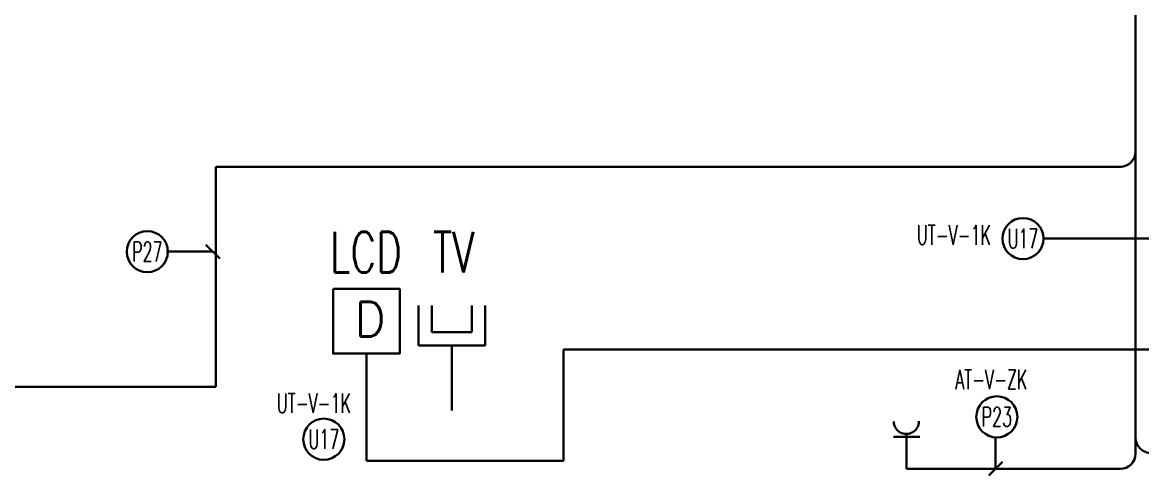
# Model space of a CAD drawing. Extents: x -1439 to 34962, y -872 to 8330.
# Drawn here: x 2995 to 3572, y 768 to 1002 of the extents above; entities that cross this region are included whole.
import ezdxf
from ezdxf.enums import TextEntityAlignment as Align

# ---------------------------------------------------------------- set-up
doc = ezdxf.new("R2010")
doc.units = 0
for name, color, linetype, lineweight in [('E-DATA LCD EKRAN', 7, 'Continuous', 30), ('E-DATA PRİZİ (RJ45)', 7, 'Continuous', 30), ('E-KABLO', 7, 'Continuous', 30), ('E-LINYE', 7, 'Continuous', 30), ('E-PRİZ', 7, 'Continuous', 30), ('E-YAZI', 7, 'Continuous', 30)]:
    doc.layers.add(name, color=color, linetype=linetype, lineweight=lineweight)
doc.styles.add('E-YAZI', font='txttw.shx')

# ---------------------------------------------------------------- blocks, each defined once
blk = doc.blocks.new('100_PRİZ')
at = {"layer": 'E-PRİZ', "color": 4}
for p, q in [((0, 2.4), (0, 0)), ((-1.22, 2.14), (1.28, 2.14))]:
    blk.add_line(p, q, dxfattribs=at)
blk.add_arc((0, 3.6), 1.2, 180.7551, 0.7551, dxfattribs=at)
blk = doc.blocks.new('E-LCD+TV')
at = {"layer": 'E-DATA PRİZİ (RJ45)', "color": 1}
for p, q in [((38.46, 77.49), (38.46, 48)), ((48.29, 77.49), (48.29, 57.83)), ((77.78, 77.49), (77.78, 57.83)), ((87.61, 77.49), (87.61, 48)), ((48.29, 57.83), (77.78, 57.83)), ((0, 0), (0, 41.99)), ((38.46, 48), (87.61, 48)), ((63.03, 48), (63.03, 0))]:
    blk.add_line(p, q, dxfattribs=at)
blk.add_lwpolyline([(-24.58, 89.56), (24.58, 89.56), (24.58, 41.99), (-24.58, 41.99)], close=True, dxfattribs=at)
at = {"layer": 'E-DATA PRİZİ (RJ45)', "color": 1, "style": 'E-YAZI'}
blk.add_text('D', height=25.6, dxfattribs=at).set_placement((-8.79, 54.59))
at = {"layer": 'E-YAZI', "color": 1, "style": 'E-YAZI', "width": 0.7}
for s, p in [('LCD', (-26.97, 101.57)), ('TV', (49.03, 101.57))]:
    blk.add_text(s, height=30, dxfattribs=at).set_placement(p)

msp = doc.modelspace()

# ---------------------------------------------------------------- linework, layer by layer
at = {"layer": 'E-KABLO', "color": 6, "ltscale": 40}
for p, q in [((3569.15, 1114.44), (3569.15, 779.31)), ((3094.34, 813.68), (3094.34, 927.11)), ((3094.34, 927.11), (3561.88, 927.11)), ((2801.24, 813.68), (3094.34, 813.68)), ((3450.84, 776.36), (3450.84, 771.31)), ((3450.84, 771.31), (3561.15, 771.31))]:
    msp.add_line(p, q, dxfattribs=at)
at = {"layer": 'E-KABLO', "color": 20, "linetype": 'Continuous'}
msp.add_line((3521.66, 890.08), (3579.15, 890.08), dxfattribs=at)
at = {"layer": 'E-KABLO', "color": 4, "ltscale": 40}
for p, q in [((3651.14, 832.86), (3273.91, 832.86)), ((3273.91, 775.55), (3273.91, 832.86)), ((3172.12, 801.42), (3172.12, 775.55)), ((3172.12, 775.55), (3273.91, 775.55))]:
    msp.add_line(p, q, dxfattribs=at)
at = {"layer": 'E-KABLO', "color": 20, "linetype": 'Continuous'}
for centre in [(3511.04, 890.08), (3150.15, 786.63)]:
    msp.add_circle(centre, 10.61, dxfattribs=at)
at = {"layer": 'E-KABLO', "color": 7, "linetype": 'Continuous'}
for centre in [(3059.04, 883.35), (3497.55, 798.15)]:
    msp.add_circle(centre, 10.61, dxfattribs=at)
at = {"layer": 'E-KABLO', "color": 6, "ltscale": 40}
for centre, start, end in [((3561.15, 935.11), 270, 0), ((3577.15, 787.44), 180, 270), ((3561.15, 779.31), 270, 0)]:
    msp.add_arc(centre, 8, start, end, dxfattribs=at)
at = {"layer": 'E-LINYE', "color": 7, "linetype": 'Continuous'}
for p, q in [((3089.32, 886.92), (3096.44, 879.89)), ((3069.01, 883.41), (3092.88, 883.41)), ((3496.91, 787.59), (3496.91, 771.37)), ((3500.46, 774.88), (3493.35, 767.85))]:
    msp.add_line(p, q, dxfattribs=at)

# ---------------------------------------------------------------- block references
at = {"layer": 'E-DATA LCD EKRAN', "color": 1, "xscale": 0.7, "yscale": 0.7, "zscale": 0.7}
msp.add_blockref('E-LCD+TV', (3172.12, 801.42), dxfattribs=at)
at = {"layer": 'E-PRİZ', "xscale": 5.399999999999999, "yscale": 5.399999999999999, "zscale": 5.399999999999999}
msp.add_blockref('100_PRİZ', (3450.84, 776.36), dxfattribs=at)

# ---------------------------------------------------------------- texts
at = {"layer": 'E-KABLO', "color": 20, "linetype": 'Continuous', "style": 'E-YAZI', "width": 0.6}
for p in [(3456.26, 886.94, 0), (3125.89, 800.15, 0)]:
    msp.add_text('UT-V-1K', height=10, dxfattribs=at).set_placement(p)
for p in [(3511.04, 890.08), (3150.15, 786.63)]:
    msp.add_text('U17', height=10, dxfattribs=at).set_placement(p, align=Align.MIDDLE_CENTER)
at = {"layer": 'E-KABLO', "color": 3, "linetype": 'Continuous', "style": 'E-YAZI', "width": 0.6}
for s, p in [('P27', (3059.04, 883.35)), ('P23', (3497.55, 798.15))]:
    msp.add_text(s, height=10, dxfattribs=at).set_placement(p, align=Align.MIDDLE_CENTER)
at = {"layer": 'E-YAZI', "color": 3, "style": 'E-YAZI', "width": 0.6}
msp.add_text('AT-V-ZK', height=10, dxfattribs=at).set_placement((3476.07, 812.36))

doc.saveas('drawing.dxf')
